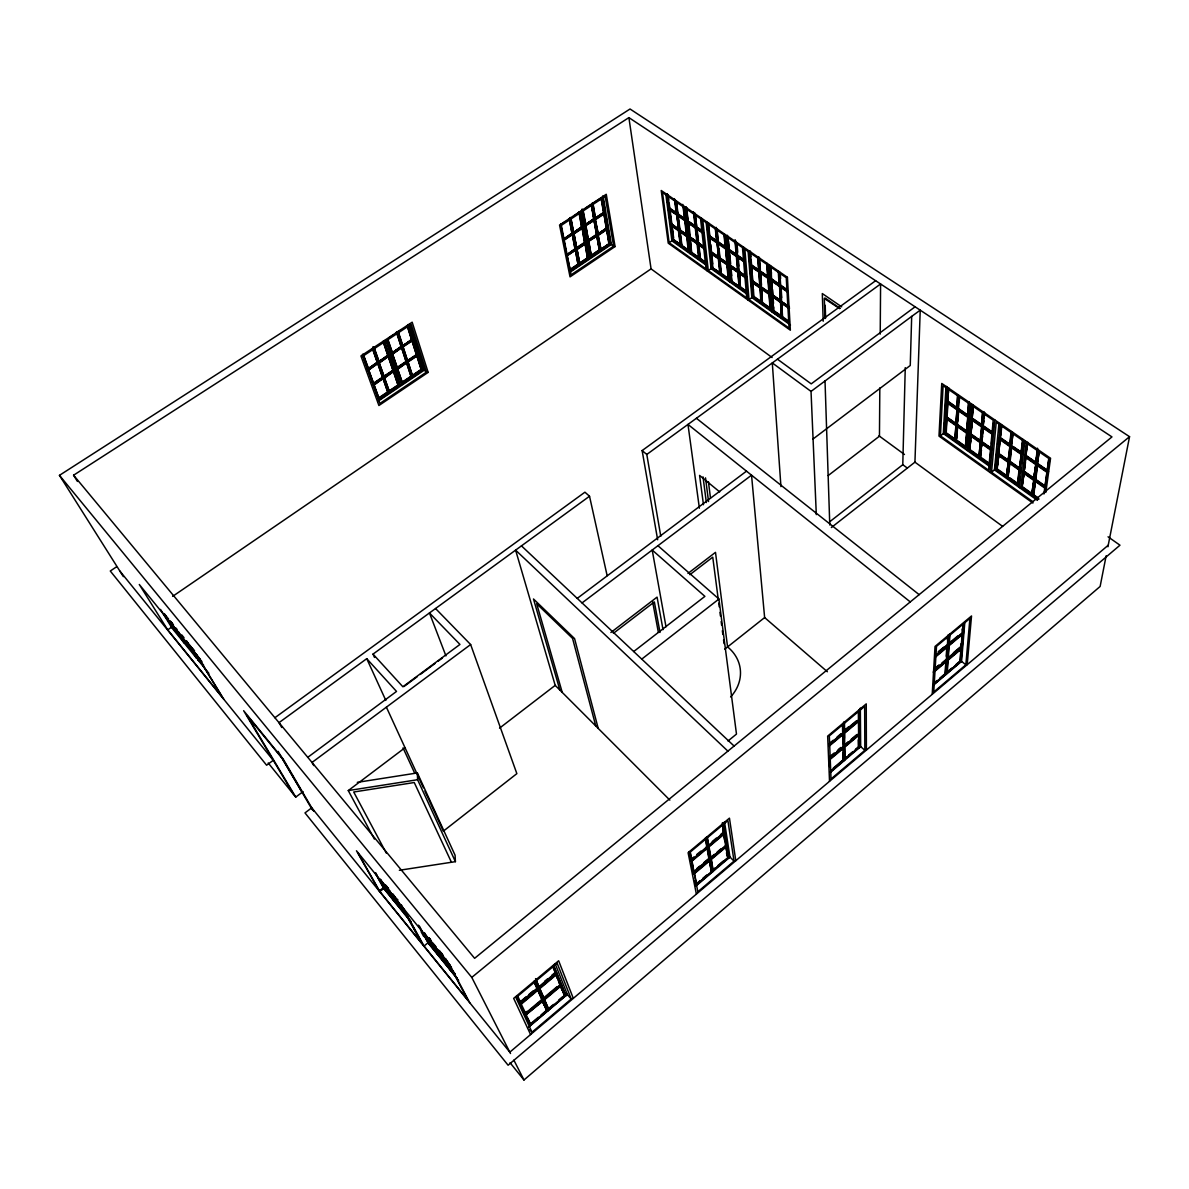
<?xml version="1.0" encoding="UTF-8"?>
<svg xmlns="http://www.w3.org/2000/svg" width="1189" height="1189" viewBox="0 0 1189 1189"><rect width="100%" height="100%" fill="white"/><g stroke="black" fill="none" stroke-linecap="round" stroke-linejoin="round"><path stroke-width="1.5" d="M879.815 387.911L879.459 436.17L828.198 475.555M880.217 334.094L880.588 283.978L646.801 454.451L660.787 536.313M829.773 521.703L902.778 464.706L905.26 367.654M831.349 527.544L914.936 462.149L920.227 310.18L911.681 316.408L910.254 365.499L812.979 439.053M940.44 435.887L943.115 385.726L993.216 420.207L988.594 470.19L940.44 435.887L943.308 433.643L945.968 386.96M944.631 422.318L944.036 433.078L947.009 435.204M945.24 411.557L945.835 400.797M946.444 390.037L946.652 386.44M947.44 387.48L944.839 433.361L965.884 448.298L969.154 401.956M954.648 439.692L956.224 424.889L947.039 418.439L946.221 432.751L955.302 439.187L954.648 439.692L945.567 433.257L948.123 388.476M946.712 418.691L945.894 433.004L955.971 440.287L955.317 440.807L958.289 394.941M947.633 402.818L946.786 417.458L955.986 423.908L956.922 409.284M948.465 388.223L947.692 401.54L957.011 408.005L957.873 394.689M947.321 413.534L947.96 402.566L957.264 409.016L955.644 424.161L946.459 417.711L947.113 417.205L956.313 423.656L955.644 424.161M948.034 401.288L957.338 407.753L956.669 408.273L947.365 401.808L948.228 397.958M948.51 392.964L948.807 387.956M932.221 694.317L935.03 646.444L971.532 615.961L967.192 664.696M956.669 408.273L957.531 394.956M954.975 439.44L955.897 425.142M956.045 440.688L956.714 440.183L965.884 446.678L965.215 447.198L956.045 440.688L958.988 395.952M957.323 426.138L956.372 440.435L965.542 446.93L966.598 432.662M958.364 410.279L957.398 424.904L966.687 431.414L967.757 416.804M959.211 397.349L958.438 409.001L967.846 415.526L968.812 402.224M956.818 438.384L957.65 425.885L966.925 432.395L965.215 447.198M957.977 420.995L958.691 410.012L968.084 416.536L966.345 431.681L957.071 425.172L957.725 424.651L967.014 431.161L966.345 431.681M959.226 402.09L959.553 397.096M939.711 678.25L944.987 673.791L945.552 665.617M946.206 656.224L946.667 649.521M947.336 639.816L947.574 636.383M946.281 661.039L945.374 674.118L933.499 684.136M948.094 634.971L947.38 645.315L935.208 655.511M933.885 684.463L945.76 674.431L946.682 661.352L933.335 672.588M933.395 671.458L946.756 660.222L947.291 646.474L946.355 659.895L934.346 670.016M935.594 655.838L947.782 645.627L948.51 635.298M949.194 635.61L946.444 674.371L945.671 673.732M947.068 669.615L947.767 659.791M948.198 653.623L948.792 645.226M949.119 640.603L948.881 644.052L962.302 632.816L963.016 624.136M949.372 637.155L949.61 633.707M961.396 648.971L948.153 660.118L947.217 673.197L960.311 662.139L960.994 648.659L959.909 661.827L946.83 672.885M949.194 645.553L948.228 658.974L961.485 647.827L962.6 634.302L949.194 645.553L948.391 644.899M957.873 635.862L948.48 643.739L949.283 644.379L950.011 634.034M967.504 415.793L968.173 415.273L958.78 408.748L958.111 409.269L967.504 415.793L968.47 402.477M966.672 446.068L967.311 437.448M967.816 430.522L968.47 421.694M968.99 414.604L969.659 405.568M970.685 403.963L967.207 450.512L967.876 449.992M972.186 404.498L968.723 450.319L990.229 465.583M969.481 450.215L971.235 435.427L980.613 442.011L978.755 456.799L969.481 450.215L970.819 440.777M970.655 434.698L972.453 419.568L981.951 426.167L980.063 441.297L970.655 434.698L972.022 425.053M973.91 419.241L982.055 424.904L981.386 425.424L971.874 418.825L972.884 405.523M969.808 449.947L970.893 435.679M972.112 419.821L970.997 434.446L980.39 441.03L981.624 426.435M973.226 405.256L972.201 418.558L981.728 425.172L982.842 411.87M973.182 409.982L971.874 418.825M960.34 651.631L960.608 648.332M948.777 657.22L960.697 647.188L960.98 643.814M961.529 637.051L961.812 633.678M962.183 629.026L962.704 633.128L949.283 644.379M962.198 633.99L961.098 647.515L947.841 658.661M962.704 633.128L963.417 624.463M964.234 623.051L960.98 662.08L960.207 661.456L953.593 667.044M964.844 622.07L961.559 661.352L933.677 684.909M981.386 425.424L982.5 412.137M979.082 456.531L980.286 442.278M983.184 411.602L979.424 457.914L983.972 411.602M969.377 449.799L989.56 464.453L980.197 457.81L981.401 443.556L982.069 443.036L991.552 449.68M991.002 448.981L981.505 442.323L983.422 427.193L982.961 432.662M992.473 433.123L982.857 426.45L983.987 413.148M980.524 457.557L981.742 443.289M983.08 427.446L981.846 442.055L991.329 448.714M984.329 412.895L983.199 426.182L992.8 432.855M980.197 457.81L981.46 450.155M981.772 446.588L982.069 443.036M981.505 442.323L982.649 436.318M982.857 426.45L983.957 420.936M984.239 417.607L984.67 412.628M965.84 664.814L969.912 618.429L936.501 646.355L933.751 691.983L965.84 664.814L960.147 660.207M989.56 464.453L989.902 460.901M990.229 457.334L990.883 450.215L981.401 443.556M991.507 443.512L992.176 436.214M992.622 431.458L993.395 423.15M990.556 457.066L991.046 451.731M991.834 443.244L992.176 439.588M992.964 431.191L993.424 426.212M989.932 472.419L994.836 419.94M1033.048 501.832L991.507 472.241L996.233 422.288L1048.787 458.464L1043.912 493.97M998.968 423.418L994.465 469.863L1037.447 500.376M995.134 469.343L995.817 462.194M996.337 456.829L997.036 449.68M997.556 444.329L998.076 438.964M998.775 431.815L999.295 426.465M1023.402 439.722L1018.081 485.335L996.04 469.7L1000.514 423.983M996.04 469.7L998.864 447.242M999.087 444.909L999.934 436.274M1000.291 432.618L1001.019 425.246M996.828 469.61L998.894 454.837L1008.525 461.6L1006.34 476.358L996.828 469.61L998.894 454.837M1009.431 453.083L1007.99 460.901L998.359 454.139L999.786 439.558L1000.469 439.023L1010.204 445.786L1009.818 449.442M1010.695 441.208L1009.669 445.072L999.919 438.295L1001.227 425.008M997.155 469.343L998.567 455.105M1000.127 439.291L998.686 453.871L1008.317 460.633L1009.877 446.068M1001.569 424.741L1000.246 438.028L1010.011 444.805L1011.423 431.533M998.359 454.139L1000.469 439.023M1000.752 436.095L1001.747 426.138M1007.99 460.901L1010.204 445.786M1009.669 445.072L1011.081 431.8M1006.667 476.09L1008.183 461.867M1006.34 476.358L1008.331 463.368M1011.051 437.894L1011.586 432.915M1011.898 431.815L1007.009 477.473L1007.663 476.938M1017.412 484.205L1019.062 469.997L1009.342 463.175L1010.011 462.64L1019.731 469.462L1018.081 483.67L1017.412 484.205L1007.811 477.398L1012.612 432.855M1008.138 477.131L1009.669 462.907M1011.378 447.109L1009.803 461.674L1019.538 468.496L1021.217 453.945M1012.954 432.573L1011.512 445.845L1021.366 452.682L1022.912 439.425M1010.011 462.64L1007.811 477.398M1010.338 459.593L1011.72 446.841L1021.559 453.678L1019.196 468.778L1009.476 461.941L1010.145 461.406L1019.865 468.228L1019.196 468.778M1013.117 433.97L1011.185 446.113L1021.039 452.964L1023.06 440.807M1021.039 452.964L1022.57 439.707M1017.739 483.938L1019.389 469.729M1019.865 468.228L1021.351 455.491M1018.943 483.091L1019.612 477.458M1020.147 472.806L1020.682 468.273M1021.321 462.759L1021.99 457.081M1022.614 451.775L1023.239 446.38M1024.888 441.253L1019.434 487.594L1020.088 487.059M1026.479 441.847L1021.054 487.445L1037.938 499.41M1021.723 486.91L1026.954 443.096M1021.871 487.371L1024.234 472.627L1021.871 487.371L1031.591 494.267L1032.26 493.717L1034.088 479.539L1025.646 473.623M1028.99 458.835L1036.109 463.769L1033.568 478.855L1023.714 471.944L1026.137 456.858M1037.967 449.279L1035.589 463.071L1025.602 456.13L1027.192 442.888M1023.907 472.91L1022.198 487.104L1039.037 499.038M1025.795 457.126L1024.056 471.676L1033.91 478.587L1035.768 464.052M1027.534 442.605L1025.944 455.863L1035.931 462.789L1037.625 449.546M1024.606 469.581L1025.483 462.313M1025.602 456.13L1027.876 442.338M1031.591 494.267L1034.088 479.539M1033.568 478.855L1036.109 463.769M1035.589 463.071L1037.492 448.179M1031.933 494L1033.746 479.806M1038.131 449.858L1032.275 495.397L1038.577 451.107M1037.313 498.31L1033.092 495.337L1035.604 480.609L1033.999 493.019M1037.417 466.668L1035.768 479.375L1045.711 486.36L1045.042 486.91L1035.084 479.925L1036.971 465.389L1037.655 464.84L1046.275 470.844M1047.895 470.576L1047.212 471.141L1037.135 464.141L1038.844 450.899M1033.434 495.055L1035.262 480.876M1037.313 465.122L1035.426 479.657L1045.369 486.628M1039.186 450.616L1037.477 463.859L1047.554 470.859L1048.014 467.559M1037.135 464.141L1039.32 451.998M1044.135 493.45L1045.547 487.579L1038.443 482.6M1045.042 486.91L1047.033 472.39L1036.971 465.389M1047.212 471.141L1049.04 457.914M1046.127 481.188L1046.885 475.749M1048.46 464.245L1049.382 457.631M1048.891 465.122L1049.397 461.54M1045.8 492.454L1050.556 458.27L941.747 383.423L938.983 436.11L1032.929 503.051M1106.156 555.783L1100.122 586.459L523.977 1079.998L510.051 1062.728M1107.925 546.762L1129.55 436.69L630.036 109.002L59.45 475.347L123.374 576.635M1108.237 545.216L509.813 1052.161L311.756 807.807L304.993 812.904L508.104 1065.225L1119.979 545.201L1108.059 536.804M530.621 1024.472L546.747 1010.858L542.437 1000.87L547.089 1011.274L530.978 1024.888L530.279 1024.041L538.335 1017.234M541.025 1014.975L546.39 1010.442L547.089 1011.274M548.174 1008.926L553.494 1004.437M558.83 999.934L562.828 996.56M700.068 880.648L696.011 884.066L696.754 884.824L711.617 872.25L709.224 860.524L711.617 872.25M702.773 878.359L706.831 874.941M712.538 870.125L715.213 867.851M717.888 865.592L723.254 861.059M833.296 768.124L843.031 759.905L842.838 752.845M848.708 755.104L852.84 751.611M855.604 749.278L858.369 746.96L858.28 739.826M934.435 682.709L937.066 680.48M947.752 671.458L951.676 668.144M955.599 664.829L959.523 661.515L960.311 662.139M535.08 1020.563L537.829 1018.245M721.351 863.229L728.173 857.462L728.916 858.205L723.417 822.981M839.597 763.338L852.171 752.726M854.95 750.363L859.127 746.841L859.9 747.509L859.528 709.313M933.692 683.853L936.352 681.609M941.673 677.106L944.348 674.862M548.53 1009.342L564.507 995.847L560.807 986.127L564.864 996.263L548.872 1009.758L544.25 999.355M696.382 884.453L711.26 871.879M727.653 858.027L712.895 870.497L728.025 858.399L725.84 846.538L728.025 858.399M830.888 770.829L843.402 760.247L843.075 747.881M845.32 759.295L845.022 746.915L858.993 735.159L859.127 747.628L844.948 758.954L858.74 747.287L858.607 734.817M829.877 772.345L843.789 760.588L843.462 748.223L829.387 760.083L829.669 767.083M528.154 1027.564L567.316 994.48L555.159 963.729M696.011 885.998L729.957 857.061L724.487 821.748M830.531 772.33L860.673 746.603L860.331 708.079M532.003 1032.215L571.21 999.013L557.165 963.253L515.967 997.675L532.003 1032.215L529.818 1029.57M734.029 861.118L697.854 891.765L690.021 852.26L727.906 820.618L734.029 861.118L729.377 856.481M864.864 750.318L831.022 778.973L829.327 735.887L864.656 706.37L864.864 750.318L860.078 746.083M542.422 1000.425L541.708 999.577L525.345 1013.355L526.043 1014.202L542.422 1000.425L537.636 989.724L542.065 1000.008L525.701 1013.771M539.464 988.193L544.235 998.894L560.465 985.25L555.932 974.4L560.465 985.25M694.331 872.607L709.417 859.915L707.336 848.233L692.043 861.044L693.96 872.221L709.045 859.528L706.965 847.846M711.096 858.503L726.063 845.914L724.205 834.098L709.03 846.806L711.096 858.503L710.353 857.745L714.426 854.326M829.342 759.013L843.432 747.153L842.719 734.103L843.432 747.153M844.993 745.845L858.978 734.074L858.844 721.262L844.695 733.123L844.606 745.488L858.592 733.732L858.458 720.92M693.588 873.796L726.969 845.721L726.063 843.967M829.001 759.726L859.766 733.955L858.993 733.286M933.974 671.517L962.169 647.782L961.381 647.143M542.793 1001.287L526.088 1014.633L530.978 1024.888M548.872 1009.758L544.607 999.771L560.807 986.127M696.754 884.824L694.525 873.588L709.595 860.895M713.266 870.868L711.26 859.498L726.211 846.91M524.23 1013.682L527.024 1011.334M696.843 868.535L699.637 866.187M703.829 862.664L709.417 857.953M829.075 757.348L834.292 752.949M838.215 749.664L840.816 747.465M934.599 668.604L938.656 665.201M953.444 652.761L961.485 645.999M544.874 996.917L557.047 986.692M694.956 870.69L707.306 860.301M717.145 852.037L721.233 848.604M829.981 757.125L834.217 753.573M837.026 751.21L841.262 747.643M844.235 745.146L848.426 741.624M851.22 739.276L856.808 734.564M935.282 668.575L939.295 665.201M941.956 662.957L945.968 659.583L946.756 660.222M543.878 998.478L560.108 984.834M828.956 758.671L843.046 746.811M519.132 1002.669L526.237 996.724M529.075 994.331L533.341 990.764M544.666 981.297L547.475 978.933M551.711 975.396L554.535 973.033M843.075 731.443L848.322 727.044M938.195 651.795L943.665 647.217M947.767 643.784L950.487 641.51M521.644 1001.168L536.878 988.416M538.721 986.87L555.204 973.063L555.932 973.91L539.449 987.717L535.838 979.721M691.091 859.275L693.886 856.942M696.665 854.609L700.841 851.116M712.241 841.574L716.373 838.096M720.519 834.633L723.284 832.315L722.734 828.852M829.313 743.526L833.207 740.271M837.101 737.002L840.995 733.747M856.645 720.653L843.878 731.324L844.666 732.023L858.844 720.148L858.74 710.264M938.864 651.795L946.979 644.988L947.782 645.627M533.98 981.282L537.25 988.832L520.975 1003.189L537.606 989.263L534.351 981.698M539.078 987.301L555.575 973.494L553.108 967.341M829.699 743.883L842.689 733.004L842.481 724.844M858.354 711.572L858.443 719.806L844.264 731.681L844.027 721.872M705.255 838.245L706.786 846.836L691.849 860.033L707.158 847.207L705.627 838.631M708.094 845.037L708.852 845.795L724.042 833.073L722.407 822.654M828.792 745.325L843.075 733.345L842.823 723.551M691.091 861.252L724.963 832.88M829.342 745.429L859.632 720.044L858.844 719.36M934.822 657.041L963.402 633.098L962.6 632.459M521.377 1004.066L537.993 990.155M544.235 998.894L539.821 988.609L556.289 974.817M828.837 746.41L843.105 734.445M935.535 656.997L947.692 646.801M510.497 1053.513L471.78 977.403L1129.55 436.69M457.334 978.428L450.542 970.254L451.434 969.525M1033.092 495.337L1033.761 494.787L1037.967 497.775M419.464 926.276L428.768 943.501L447.956 967.073L448.848 966.345M728.01 740.985L736.481 734.074L718.929 599.033L657.933 545.706M439.202 954.499L438.31 955.213L429.155 938.151L431.235 940.692M433.599 944.824L438.711 955.57L433.599 944.824L442.04 955.183L449.71 969.525M442.011 955.897L442.917 955.168M446.425 959.627L445.518 960.355L450.884 966.925M1023.714 471.944L1024.383 471.394L1034.237 478.305M1036.273 464.23L1036.957 463.68L1025.453 455.684L1024.769 456.234L1047.91 472.301M447.198 961.084L467.976 1000.246L424.027 946.028L428.872 942.119M428.768 943.501L429.66 942.788M423.968 933.008L429.17 943.828L423.507 933.365L424.414 932.652L430.046 943.13L437.284 952.003M431.83 942.342L428.917 938.121M435.932 948.822L438.325 953.281L437.433 953.994L432.306 943.234L424.518 933.38M432.261 943.947L433.168 943.219M433.569 943.561L432.662 944.289L429.392 938.18M991.507 472.241L995.847 468.763M1011.72 446.841L1011.036 447.376L1020.89 454.213M978.755 456.799L979.424 456.279L970.135 449.695M405.954 913.702L405.077 914.4L411.186 921.757M406.326 913.999L405.449 914.698L396.517 898.825M724.755 649.149L764.631 617.567L751.537 475.169L582.045 602.912M402.64 909.481L401.763 910.179C401.035 904.026 373.331 872.176 396.309 899.107M999.919 438.295L1000.588 437.76L1010.353 444.523M393.5 898.26L392.623 898.943L386.633 888.138L378.726 878.448L384.79 889.313L385.652 888.629L380.48 879.31M395.788 898.171L393.618 895.376M395.863 899.449L396.74 898.75M396.948 900.326L397.839 899.627M980.063 441.297L980.717 440.777L971.324 434.178M383.259 887.797L379.187 890.992L356.462 850.774L451.478 967.356M400.856 905.186L421.501 942.922L379.856 891.557L385.295 887.276M386.113 887.202L387.005 886.518M393.098 894.083L402.625 911.383L384.448 889.045L385.31 888.361M386.633 888.138L387.525 887.455L385.266 884.675M386.99 888.421L387.882 887.737M387.346 888.703L388.223 888.005M387.703 888.986L388.58 888.287M957.65 425.885L956.982 426.405L966.256 432.915M641.748 659.122L718.929 599.033M946.37 417.324L945.716 417.844L967.029 432.796M947.039 418.439L946.385 418.959L955.57 425.409M958.691 410.012L958.022 410.532L967.415 417.057M947.96 402.566L947.291 403.071L956.595 409.536M633.707 651.542L704.899 596.373L652.196 550.031L666.003 626.796M499.543 728.144L555.204 685.369L515.61 550.135L727.876 751.121M610.893 632.489L657.071 597.116L663.031 629.68M687.97 573.44L715.496 552.35L727.579 646.92A44.112 37.349 -8 0 1 730.596 696.977M613.39 633.321L654.351 601.916L660.029 632.444M689.858 574.688L712.746 557.151L718.275 599.464M374.386 839.092L348.273 790.581L405.033 747.718M577.23 598.379L746.499 471.156M268.209 762.966L295.749 797.106L303.061 791.621M816.308 514.614L811.032 391.404L911.681 316.408M435.531 608.515L470.636 644.542L312.023 762.446L313.777 765.567M307.773 757.319L396.517 691.433L366.747 658.676L278.999 722.659L281.748 727.475M915.099 306.792L811.21 383.869L777.457 359.182M403.978 686.529L417.294 676.645M420.252 674.46L435.055 663.477M438.013 661.277L442.442 657.993M374.52 657.458L373.019 654.113L589.521 496.229L584.929 492.187L274.897 717.725M657.651 539.776L642.134 450.572L875.639 280.708M781.247 308.947L780.816 301.753L773.013 296.284L773.34 311.117L781.693 316.14M788.738 322.041L782.243 317.433L782.124 304.384M789.169 322.932L772.791 311.31L781.366 316.363L780.489 301.976M773.34 311.117L773.727 307.074M780.058 289.477L779.835 285.791L771.319 280.782L772.3 295.481L780.103 300.951L780.727 300.505L772.939 295.035L772.568 289.522M769.803 308.605L769.446 293.772L761.733 288.362L762.164 303.195L770.427 308.159M781.054 316.586L780.816 301.753M749.219 251.147L752.905 297.191L770.427 309.63L770.576 302.169M770.353 266.158L771.23 279.519L779.107 284.988L779.449 279.519M768.718 292.97L768.347 277.825L760.574 272.415L761.005 287.56L769.357 292.524L761.644 287.114L760.47 287.768M780.103 300.951L779.835 285.791M779.761 286.044L780.98 285.375L786.271 289.046M785.022 289.403L780.415 287.099L788.352 292.613M749.873 250.686L753.425 296.997L761.629 301.917M772.939 295.035L771.75 295.689L789.555 308.337M762.164 303.195L761.867 290.161M759.92 287.976L760.559 287.53L752.28 282.61L759.92 287.976L760.99 302.363M749.025 299.598L744.864 249.244L786.256 277.736L789.095 328.119L749.025 299.598L753.157 296.67M752.905 297.191L770.115 308.382L769.12 293.995M753.425 296.997L753.484 289.358M758.85 258.251L759.83 271.597L768.272 276.547M752.815 280.916L752.191 281.377L760.47 286.281L752.815 280.916L752.384 275.417M771.23 279.519L771.438 272.385M751.567 264.954L750.913 265.4L759.281 270.319L751.567 264.954L751.166 259.945M758.731 272.043L759.37 271.582L751.017 266.678L758.731 272.043L759.83 286.727M759.281 271.82L760.47 271.137L765.671 274.748M739.038 286.787L739.662 286.356L731.636 281.54L739.038 286.787L737.76 272.415L730.299 267.168L738.399 271.969M740.286 287.366L739.662 287.812L735.694 241.426M740.182 287.604L739.543 272.786L740.182 287.604L747.643 292.895M707.173 222.224L712.048 268.209L728.857 280.143L728.827 272.697M195.709 657.027L196.512 656.462M183.923 641.02L183.121 641.57L175.615 629.338L164.082 615.203L164.885 614.654L172.464 626.945L171.528 627.465L196.497 658.126L197.285 657.562L193.703 651.691M186.643 641.228L198.37 660.445L199.336 659.94L192.841 649.298M190.314 647.232L191.117 646.667M198.533 660.504L191.102 648.347L191.919 647.782M727.46 235.288L730.18 265.92L738.28 270.72L730.804 265.489L729.66 266.143L746.766 278.3M716.254 227.381L720.92 273.946L728.233 279.133L728.352 273.307M737.76 272.415L738.919 271.761M742.724 260.019L737.522 257.3L738.815 271.984L739.959 271.315M729.318 249.527L728.694 249.972L736.883 254.773L729.318 249.527L728.545 241.189M736.348 256.482L736.987 256.036L728.812 251.236L736.348 256.482L737.656 271.166M736.883 256.244L738.042 255.576L744.136 259.811M719.345 258.325L727.371 263.081L719.984 257.894L719.063 248.709M183.909 642.654L184.696 642.105M726.865 264.761L727.49 264.315L719.479 259.574L726.865 264.761L728.233 279.133M187.624 643.799L188.427 643.234M719.791 273.143L720.415 272.712L712.538 268.001L719.791 273.143L718.349 258.771L711.022 253.629L718.973 258.34L718.349 258.771M720.92 273.946L720.103 259.128M711.512 251.949L710.888 252.38L718.855 257.092L711.512 251.949L710.74 244.607M718.855 258.548L719.984 257.894M708.272 270.572L702.818 220.307L742.471 247.594L746.707 297.949L708.272 270.572L712.36 267.733M200.257 659.301L139.291 584.483L167.708 629.858L172.048 626.841L180.223 636.858M175.764 627.718L174.961 628.282L171.112 622.01M717.755 242.378L725.855 247.119M175.615 629.338L176.418 628.773M726.747 263.512L725.974 248.397L720.014 244.25M176.7 628.862L175.749 629.382L184.042 642.714L184.845 642.149L178.291 631.448M709.343 236.254L726.494 248.159L708.703 236.685L709.848 236.002L708.451 222.685M177.339 629.917L176.537 630.482L188.263 644.854M728.812 249.764L728.173 250.195L744.195 261.342M709.209 236.448L717.249 241.144M718.215 257.523L717.368 242.422M717.249 242.615L718.394 241.932L717.056 228.615M718.513 243.21L717.888 243.641L725.349 248.828M698.121 247L697.705 243.403L689.917 238.796L691.612 253.153L698.716 258.191L698.523 250.597M706.177 262.606L700.44 258.548L699.34 259.202L693.93 213.143M695.907 227.5L688.03 222.908L689.769 237.562L697.571 242.17L690.393 237.131L689.293 237.8L704.527 248.486M698.716 258.191L697.081 243.834L698.196 243.18M699.162 242.705L698.047 243.373L703.843 247.431M688.966 250.418L681.936 245.439L680.153 231.082L679.528 231.513L681.312 245.855L688.342 250.849L687.896 241.441M704.601 248.248L698.196 244.622L703.977 248.679M715.897 241.382L709.343 237.711L716.744 242.853M706.221 264.077L691.136 253.376L686.633 208.12M691.612 253.153L690.541 238.38M673.643 237.934L672.023 225.39L673.256 240.148L680.851 244.666L673.881 239.732L672.811 240.371L688.966 251.83L683.274 205.816M681.936 245.439L680.851 246.078L675.129 200.183M172.643 596.373L651.067 268.877L628.892 117.622L73.584 475.214L77.448 481.456M669.139 242.719L662.496 192.544L700.529 218.731L706.058 268.996L669.139 242.719L672.513 240.416M686.112 206.678L687.881 221.63L695.134 226.668L695.193 221.243M688.03 222.908L695.268 227.931L696.873 227.01L696.501 223.681M686.469 235.244L687.093 234.828L680.004 229.849L678.176 215.194L677.552 215.625L679.38 230.265L686.469 235.244L684.715 220.604L677.552 215.625M699.949 230.309L696.382 228.719L703.695 233.787M688.342 250.849L686.618 236.492L687.718 235.823L671.413 224.379M687.881 221.63L686.945 207.912M678.295 229.507L677.091 214.436L669.362 209.933L671.25 224.558L678.295 229.507L678.904 229.076L671.874 224.141L670.224 211.33M680.242 245.097L678.443 230.74L679.528 230.086M679.38 230.265L680.465 229.596M671.874 224.141L670.789 224.81L687.093 236.254M675.738 201.06L677.388 214.347L684.567 219.326L685.191 218.895L678.027 213.931L676.586 202.293M684.715 220.604L685.34 220.173L678.176 215.194M667.267 193.718L669.199 208.655L676.927 213.173L669.823 208.238L669.184 203.26M676.927 214.6L678.488 213.678M374.342 384.864L382.932 378.37L387.688 391.88L378.726 397.899L373.851 384.419L378.964 398.122L387.926 392.102M384.805 377.879L393.351 371.414L398.003 384.968L389.071 390.958L384.315 377.433L389.308 391.181L398.241 385.177M397.988 369.066L406.475 362.645L410.978 376.244L402.105 382.204L397.498 368.635L402.343 382.427L411.216 376.467M412.345 375.338L421.174 369.407L416.774 355.764L407.842 361.724L412.345 375.338L408.095 361.946L417.027 355.987L421.174 369.407M569.799 269.621L578.003 264.121L575.253 249.987L566.96 255.516L570.304 270.007L588.169 257.968L579.667 212.668M579.266 263.274L587.425 257.79L585.285 244.013L577.037 249.527L579.771 263.661L577.037 249.527M591.438 255.457L599.553 250.002L597.027 235.823L588.823 241.293L591.186 255.263L599.301 249.824L596.759 235.63L599.301 249.824M412.583 375.546L421.411 369.616M570.051 269.814L578.255 264.315M587.678 257.983L579.519 263.468L576.784 249.333L585.018 243.819L587.425 257.79M384.002 341.659L398.88 385.073L378.711 399.385L399.355 385.518L384.493 342.105M407.916 324.567L422.526 369.957L402.09 383.675L422.036 369.526L407.976 325.86M602.065 198.637L609.868 244.117L591.186 256.675L609.348 243.745L601.857 200.049M580.202 213.054L588.674 258.355L569.799 271.033L564.27 243.567M378.726 400.024L397.721 387.272M408.347 380.123L400.648 385.31L385.489 339.92M411.439 378.057L419.137 372.87M569.799 271.672L610.804 244.117L605.944 215.67M377.745 401.451L424.25 370.195L409.477 324.121M570.304 272.058L611.309 244.488L603.135 196.497M669.823 208.238L668.723 208.907L685.191 220.351M362.823 356.224L411.156 324.359L426.42 372.142L379.886 403.457L362.63 355.749M561.134 225.479L605.201 196.408L613.628 246.197L571.062 274.837L561.134 224.335M116.418 566.9L110.28 571.017L266.604 765.226L273.262 760.321L119.836 571.032M368.947 369.913L377.641 363.373L382.516 377.195L373.435 383.244L368.471 369.467L373.673 383.467L382.754 377.418M379.544 362.883L388.194 356.388L392.95 370.24L383.913 376.259L379.053 362.452L384.151 376.482L393.187 370.448M392.875 354.04L401.481 347.574L406.073 361.471L397.096 367.46L392.4 353.594L397.349 367.683L406.326 361.679M407.455 360.549L416.403 354.59L411.899 340.663L402.863 346.653L407.455 360.549L403.116 346.861L412.152 340.871L416.403 354.59M575.015 248.769L572.459 234.53L564.076 240.089L572.191 234.352L575.015 248.769L567.227 254.684M576.279 247.921L584.542 242.407L582.342 228.347L574.005 233.876L576.799 248.308L574.005 233.876M588.6 240.059L596.804 234.59L594.203 220.114L585.924 225.613L588.332 239.881L596.536 234.396L593.95 219.92L596.536 234.396M407.708 360.772L416.64 354.798M566.975 254.491L575.268 248.962M584.795 242.601L576.546 248.115L573.737 233.683L582.075 228.154L584.542 242.407M566.202 255.338L585.805 242.987L566.707 255.724M374.089 384.642L383.17 378.578L387.688 391.88M384.552 377.656L393.589 371.622L398.003 384.968M397.735 368.858L406.712 362.868L410.978 376.244M567.212 255.709L575.506 250.18L578.003 264.121M598.275 234.976L606.435 229.536M597.279 236.002L588.57 241.099L591.186 255.263M598.543 235.169L606.702 229.715L608.887 243.745L600.802 249.17L598.022 234.783L601.069 249.363L609.14 243.938L606.702 229.715M372.796 349.64L377.225 362.184L368.516 368.724L363.448 354.634M383.467 342.61L387.777 355.184L379.113 361.694L374.163 347.574M396.368 332.177L401.079 346.371L392.474 352.836L388.194 340.247M401.317 329.665L398.27 331.686L402.952 345.88L411.513 339.445L407.426 326.797M564.091 239.048L571.954 233.089L569.397 220.01M570.898 217.899L573.752 232.628L581.584 226.713L578.82 211.954M582.952 209.591L585.939 224.543L593.727 218.657L591.364 205.519M377.463 362.407L368.278 368.501L362.957 354.188M388.015 355.407L378.875 361.471L373.673 347.129M401.317 346.594L392.236 352.613L387.718 339.801M402.714 345.657L411.766 339.668M563.824 238.84L572.206 233.282M581.852 226.906L573.499 232.435L570.646 217.706M585.687 224.349L593.98 218.85L591.632 205.712M368.709 369.69L377.894 363.596L382.516 377.195M379.291 362.66L388.431 356.611L392.95 370.24M392.638 353.817L401.719 347.797L406.073 361.471M595.481 219.266L603.73 213.797M594.47 220.292L585.657 225.42L588.332 239.881M595.748 219.46L603.997 213.975L606.227 228.303L598.067 233.743L595.213 219.073L598.32 233.936L606.494 228.481L603.997 213.975M389.204 337.661L393.797 334.629M562.546 223.413L565.37 221.555M575.119 215.12L579.34 212.341L581.584 226.713M586.014 207.941L590.205 205.177M601.233 197.909L603.774 212.727L595.526 218.196L592.895 203.408L599.836 198.831M357.324 782.347L417.354 772.939L455.075 855.218L455.417 861.653L399.355 870.274M348.273 790.581L417.607 779.716L455.417 861.653M628.892 117.622L1111.968 436.913L474.619 958.319L73.584 475.214M839.672 308.664L824.319 298.484L824.943 318.578M841.693 306.836L822.312 293.579L823.204 321.208M824.988 297.993L840.103 308.337M689.962 222.209L695.758 226.237M698.344 228.02L702.729 231.067M709.848 236.002L715.763 240.119M718.394 241.932L724.369 246.078M771.884 279.058L779.761 284.528M983.526 425.915L991.775 431.637M1013.266 446.559L1021.708 452.414M1026.285 455.595L1036.273 462.521M1037.819 463.591L1046.454 469.581M684.879 219.118L677.715 214.139L676.051 200.852M688.193 221.422L695.446 226.445M702.402 231.29L696.561 227.233L695.06 213.916M737.73 255.798L743.824 260.034M771.557 279.281L779.434 284.751L778.617 271.389M787.281 290.19L780.653 285.598L779.85 272.236M669.362 208.491L685.815 219.92M702.015 231.156L687.405 221.882L704.007 233.564M730.254 250.775L743.378 259.871M788.262 291.037L770.68 279.727L787.623 291.498M968.857 416.403L947.291 401.436L946.622 401.941L968.188 416.938M992.443 432.781L971.77 418.424L971.101 418.944L992.681 434.119M1022.391 453.574L999.786 437.879L999.102 438.414L1021.723 454.124M1038.413 464.691L1048.579 471.751M696.249 227.441L702.09 231.498M743.497 260.257L737.403 256.021L736.229 242.69M780.326 285.821L788.277 291.35M986.171 429.095L991.656 432.9M669.362 209.933L676.452 214.852M737.522 257.3L743.601 261.521M759.92 272.861L767.708 278.271M771.319 280.782L779.196 286.252M971.77 420.089L981.282 426.702M982.753 427.713L992.354 434.386M999.786 439.558L1009.535 446.336M1025.453 457.393L1035.426 464.319M698.671 242.942L704.468 247M739.439 271.538L745.473 275.774M788.5 305.945L781.307 301.798L789.169 307.327M982.173 441.788L991.671 448.446M999.013 453.603L1008.658 460.366M686.781 235.036L679.692 230.057L677.864 215.402M697.259 242.378L690.081 237.339L705.151 248.055M704.156 247.223L698.359 243.165L696.709 228.496M739.127 271.761L746.662 277.052M772.612 295.258L780.415 300.728L779.508 286.029M789.481 307.089L781.619 301.575L780.727 286.876M730.299 265.697L744.715 275.818M772.374 295.229L788.931 306.851M947.886 418.394L967.683 432.276M970.566 434.297L990.972 448.625M1046.394 487.505L1023.566 471.483L1022.897 472.033L1045.726 488.055M738.815 271.984L746.35 277.275M673.435 226.371L677.656 229.328M681.565 232.078L687.242 236.061M739.543 272.786L745.577 277.007M788.56 307.193L781.381 303.046L789.228 308.575M969.897 434.817L991.671 450.111M671.413 225.806L678.443 230.74M679.528 231.513L686.618 236.492M689.917 238.796L697.081 243.834M738.919 273.217L746.454 278.523M761.109 288.808L768.807 294.218M772.389 296.73L780.177 302.199M970.566 435.947L979.959 442.531M998.225 455.372L1007.856 462.135M1023.566 473.177L1033.404 480.088M1034.935 481.159L1044.863 488.129M692.221 252.737L697.913 256.765M721.545 273.5L728.857 278.702M740.806 287.158L746.781 291.394M754.064 296.551L760.113 300.847M762.788 302.749L769.149 307.252M773.965 310.671L780.4 315.219M782.882 316.973L789.362 321.58M980.851 457.289L990.229 463.933M997.482 469.075L1006.994 475.823M1009.847 477.829L1018.081 483.67M1022.54 486.836L1032.26 493.717M673.42 239.955L688.654 250.626M691.76 252.96L705.865 262.828M712.657 267.778L720.103 272.92L718.661 258.548M731.755 281.317L747.955 292.672M789.05 321.803L781.693 317.626L778.869 271.538M996.694 469.165L1018.75 484.8M705.553 263.037L699.816 258.979L694.762 212.801M746.841 292.895L731.131 281.748L726.806 235.734M678.146 244.414L682.367 247.401M686.588 250.403L690.809 253.406L690.2 253.822L684.626 207.168M695.119 256.452L705.151 263.586M719.003 273.411L711.676 268.209L711.111 262.814M723.402 276.532L730.73 281.734L730.105 282.165L725.691 235.407M732.231 282.789L744.18 291.275M756.724 300.163L760.975 303.18M765.226 306.212L769.491 309.229M782.451 318.429L771.691 311.681L768.525 264.879M785.335 320.48L788.233 322.531M952.969 439.425L960.415 444.716M969.303 451.017L975.039 455.075M977.893 457.111L982.203 460.158M986.498 463.22L989.367 465.256M998.061 471.424L1003.932 475.585M1006.875 477.681L1015.688 483.923M1023.09 489.184L1029.094 493.45M707.41 266.039L671.904 240.832L665.825 194.223M746.543 293.832L711.052 268.64L706.088 221.927M790.492 325.043L751.834 297.592L748.074 250.805M943.382 433.599L990.14 466.787M592.895 203.408L595.258 218.003L603.522 212.534L600.965 197.716M825.017 380.852L829.773 525.003M593.727 218.657L591.602 204.255M651.067 268.877L772.107 357.532M878.924 435.783L904.472 454.48M914.698 461.971L1002.609 526.37M610.804 244.117L613.628 246.197M811.032 391.404L772.3 362.927L780.935 486.613M902.778 464.706L907.356 468.08M571.954 233.089L569.338 218.568M589.64 258.325L581.258 210.914M696.412 418.275L919.156 594.649M910.269 601.916L687.97 424.428L699.385 508.193M960.697 647.188L961.485 647.827M947.365 659.479L948.153 660.118M946.667 659.523L947.455 660.163M944.987 673.791L945.76 674.431M719.672 491.889L699.578 475.407L703.472 504.716M642.134 450.572L646.801 454.451M764.631 617.567L827.381 671.755M407.411 325.652L411.513 339.445M396.858 332.608L401.079 346.371M858.369 746.96L859.127 747.628M422.437 368.59L426.42 372.142M843.462 746.35L844.235 747.034M843.804 759.786L844.576 760.47L843.61 722.6M843.031 759.905L843.789 760.588M387.777 355.184L383.17 341.258M377.225 362.184L372.499 348.288M521.451 545.87L734.089 746.038M723.284 832.315L724.042 833.073M725.305 845.171L726.063 845.914M555.204 685.369L669.853 800.108M708.272 846.048L709.03 846.806M706.4 846.449L707.158 847.207M711.26 859.498L712.612 868.862M708.674 859.157L709.417 859.915M711.795 871.299L712.538 872.042L706.37 837.219M691.299 860.271L692.043 861.044M693.782 872.815L694.525 873.588M373.019 654.113L402.878 686.766L459.95 644.438L429.452 612.959L445.934 655.897M386.41 707.187L423.418 787.772M556.303 972.765L557.017 973.598L520.247 1004.408L519.534 1003.546M560.822 984.106L561.535 984.938L525.33 1015.391L524.631 1014.544M565.652 992.562L571.21 999.013M564.151 995.431L564.864 996.263M539.107 987.762L539.821 988.609M537.993 988.089L538.721 988.936M543.893 998.923L544.607 999.771M542.793 999.25L543.507 1000.098M547.46 1010.1L548.174 1010.932L535.184 980.732M59.45 475.347L471.78 977.403M181.724 634.896L184.013 637.69M168.63 619.112L164.112 613.569L165.925 616.526M169.997 620.658L173.46 624.894M192.202 647.99L194.535 650.725M436.17 947.053L434.044 944.467L439.603 954.841M439.662 951.185L442.026 953.92M380.302 879.488L387.079 887.797L393.069 898.602L385.221 888.971L380.034 879.652M447.049 961.307L450.259 965.245M191.102 648.347L201.981 661.678M399.578 904.012L405.375 911.116M423.507 933.365L431.86 943.605M433.153 945.181C438.117 949.758 460.024 983.14 439.157 955.213M194.179 653.608L172.331 626.915L167.753 619.499M199.172 659.88L203.661 665.246M386.44 889.744L394.362 899.464L393.485 900.147L385.325 885.419M401.51 908.084L394.718 899.746L393.841 900.445L387.867 889.64M440.643 956.134L447.971 965.111M455.045 973.791L451.85 969.882L450.973 970.61L442.501 954.812M182.541 639.712L190.701 649.729M194.193 654.024L197.701 658.32M198.86 659.746L201.179 662.6M399.504 906.077L402.937 910.284M407.455 915.827L405.226 913.093L404.349 913.791L394.837 896.491M451.716 970.165L455.06 974.281M402.209 909.823L394.272 900.088L388.298 889.298M429.615 943.471L437.879 953.637L432.306 943.234M454.599 974.163L445.979 959.984M198.37 660.445L208.878 673.346M411.022 921.98L383.765 888.495L375.739 874.093M458.627 980.479L427.995 942.832L418.424 925.146M167.708 629.858L222.224 697.096L196.527 654.946M166.356 617.581L172.063 626.841M160.515 609.422L171.662 627.495M171.112 621.817L172.97 624.849M186.569 641.897L196.497 658.126M196.854 655.065L223.814 699.31M190.166 645.493L198.935 659.88M189.081 644.289L191.919 648.748M186.658 641.064L190.463 647.292M295.749 797.106L247.074 715.496L282.298 758.641L312.306 809.783M293.713 794.564L243.641 710.695L283.309 759.281L313.792 811.284M278.122 751.374L302.14 792.32M358.261 853.286L379.856 891.557M375.323 872.681L384.448 889.045M375.531 872.711L377.314 875.907M389.606 890.487L393.856 898.2M401.302 904.829L424.027 946.028M401.986 906.598L423.239 945.359M421.099 931.686L423.73 936.516M434.03 944.824L435.754 948.049M439.96 951.259L441.119 954.648L438.696 950.115M439.722 951.586L447.956 967.073M386.321 853.137L353.713 792.008L414.248 782.525L451.434 862.263M445.533 958.379L448.06 963.149M441.149 952.552L450.542 970.254M450.155 965.646L469.744 1002.728M513.871 1060.142L523.977 1079.998M530.591 1034.549L513.663 998.359L558.652 960.771L573.306 998.374M516.368 996.709L530.264 1026.062L516.516 996.323M403.026 747.866L414.604 772.954M517.542 995.743L520.975 1003.189M521.02 1003.65L526.043 1014.202M528.005 1019.122L530.279 1024.041M424.919 791.071L443.348 831.156L516.858 773.638L470.636 644.542M366.747 658.676L385.831 700.44M534.931 983.868L536.239 986.9M542.793 1002.119L544.235 1005.448M535.555 978.636L539.449 987.717M556.17 975.47L557.359 978.443M558.548 981.43L559.737 984.418M560.777 986.989L562.129 990.363M553.702 965.26L565.919 995.936L553.48 965.691M552.87 966.241L555.932 973.91M362.511 354.5L378.711 399.385M373.242 347.426L389.056 392.429L372.752 346.98M387.332 340.232L402.09 383.675M386.841 339.786L401.614 383.244M398.3 332.831L402.462 345.449M397.364 331.538L412.33 376.794L397.438 332.816M409.521 325.4L423.774 369.764M559.885 690.051L533.489 598.974L574.569 638.597L598.216 728.411M562.234 692.399L536.685 603.744L572.563 638.389L595.778 725.974M589.521 496.229L607.148 575.699M560.614 223.948L563.571 238.647M564.181 241.694L566.35 252.499M560.703 225.91L563.616 240.371M696.382 894.113L688.089 852.691L729.452 818.136L735.798 860.717M690.17 851.547L691.849 860.033M689.174 851.577L690.779 859.647M691.448 863.051L693.232 872.013M694.971 880.767L695.669 884.259M570.126 217.691L579.266 264.686L569.947 219.088M570.378 217.513L573.247 232.241M652.657 601.887L658.379 632.414M581.926 209.19L584.958 225.494M585.553 228.704L590.665 256.289M582.699 209.398L585.434 224.171M582.447 209.576L591.186 256.675M592.137 203.2L600.549 250.389L591.929 204.597M707.336 837.205L708.852 845.795M706.965 836.818L708.481 845.409L723.655 832.701L722.288 824.022M708.659 846.434L710.725 858.131L725.676 845.542L723.819 833.727M602.6 196.126L605.335 212.118M723.417 827.187L724.205 832.137M724.725 835.51L725.349 839.464M727.059 850.328L727.609 853.895M723.967 836.729L724.502 840.103M726.509 852.736L727.029 856.021M666.866 194.491L672.811 240.371M666.925 197.389L667.624 202.769M668.322 208.149L668.783 211.731M669.481 217.111L669.957 220.693M670.655 226.073L671.116 229.655M671.815 235.036L672.275 238.617M703.026 476.878L706.355 502.546M718.751 603.15L719.226 606.836M719.954 612.35L720.43 616.036M721.158 621.55L721.634 625.236M722.347 630.75L722.838 634.436M723.551 639.95L724.042 643.635M705.508 477.859L708.54 501.52M668.114 194.951L668.753 199.93M667.787 195.159L669.511 208.447L676.615 213.381L674.951 200.094M669.675 209.71L671.562 224.349L678.592 229.299L676.764 214.644M671.726 225.598L673.568 239.94M667.728 195.873L668.441 201.431M668.887 204.88L669.392 208.774M670.046 213.797L670.819 219.787M671.295 223.443L672.082 229.581M672.469 232.613L673.182 238.127M708.421 481.664L710.487 498.057M679.84 231.29L681.624 245.647M675.976 201.55L681.46 245.662M678.756 230.532L680.539 244.875M674.431 198.637L676.303 213.589M684.953 212.697L685.384 216.309M686.023 221.674L686.662 226.995M687.287 232.167L687.911 237.414M688.535 242.66L688.966 246.212M684.388 212.251L684.998 217.245M685.563 222.001L686.216 227.5M682.768 204.374L684.567 219.326M688.669 222.477L690.17 235.303M685.696 207.451L691.136 253.376M695.565 215.372L696.13 220.351M697.022 228.288L698.463 241.114M698.82 244.191L700.44 258.548M698.508 244.399L700.128 258.756M694.242 212.92L694.629 216.249M696.115 229.343L696.947 236.67M693.425 211.701L695.134 226.668M695.268 227.931L696.947 242.601M701.525 218.211L707.292 271.003M707.485 228.674L708.064 234.07M708.629 239.465L709.209 244.845M709.967 252.038L710.353 255.635M709.982 237.28L710.368 240.951M711.839 254.996L712.776 263.973M708.124 222.908L709.521 236.225L716.922 241.367L715.585 228.035M709.655 237.503L711.2 252.172L718.528 257.314L717.056 242.63M711.334 253.406L712.85 267.778M707.812 223.131L711.111 253.064M711.022 253.629L712.538 268.001M715.273 228.258L716.61 241.59M716.744 228.838L718.067 242.155L725.543 247.342L724.264 234.01M718.201 243.433L719.672 258.102L727.059 263.289L725.662 248.62M719.791 259.351L721.233 273.723M715.793 228.154L720.415 274.154L728.545 278.91L727.178 264.538M723.952 234.233L725.216 247.565M725.29 235.496L725.81 240.921M726.494 248.159L726.999 253.465M727.653 260.421L728.337 267.57M724.755 235.452L725.543 243.79M725.974 248.397L726.672 255.739M727.49 264.315L727.831 267.911M724.487 234.129L728.857 280.143M729.778 254.476L730.641 263.646M730.923 266.722L731.755 275.714M727.757 236.418L729.006 249.749L736.556 254.981L735.233 239.985M729.125 251.013L730.492 265.697L737.968 270.943L736.675 256.259M730.611 266.945L731.948 281.317M730.299 267.168L731.636 281.54M737.017 243.908L737.745 252.246M738.161 256.854L738.964 266.024M736.244 241.322L740.494 287.381M738.087 272.192L739.35 286.564M734.906 240.208L736.244 255.204M743.556 247.119L747.97 299.985M750.512 251.607L750.898 256.616M751.656 266.232L752.102 271.746M752.919 282.165L753.202 285.761M750.185 251.83L751.24 265.177L758.954 270.542L757.973 257.196M751.344 266.455L752.503 281.139L760.143 286.504L759.058 271.805M752.607 282.387L753.752 296.774M749.144 255.754L749.724 262.962M750.304 270.156L750.883 277.349M751.463 284.557L752.028 291.751M758.85 256.869L761.629 303.388L758.3 256.958M760.247 287.753L761.317 302.14M757.646 257.418L758.641 270.765M759.489 257.79L760.351 269.472M760.707 274.258L761.51 285.271M759.177 258.013L760.157 271.374L767.945 276.769L767.024 263.423M760.247 272.638L761.332 287.337L769.045 292.747L768.035 278.048M761.421 288.585L762.476 302.972M766.697 263.646L767.618 277.007M768.049 264.909L768.659 273.975M769.268 282.863L769.878 291.795M767.277 263.557L770.427 309.63M771.958 280.336L772.211 284.008M773.013 296.284L773.489 303.477M770.68 265.935L773.653 310.894M769.699 265.236L772.791 311.31M781.693 302.823L782.57 317.21M779.523 272.474L782.243 317.433M778.29 271.627L779.107 284.988M780.281 273.678L780.579 278.687M781.054 286.638L781.723 297.666M829.521 781.322L827.663 736.11L866.246 703.888L866.395 750.081M417.354 772.939L417.607 779.716M825.211 305.305L825.597 318.087M844.428 722.228L844.666 732.023M844.294 732.781L844.428 738.235M844.77 751.879L844.948 758.954M1020.548 469.373L1019.88 469.923L997.556 454.243L998.225 453.708L1020.548 469.373M769.996 293.564L751.656 281.585L769.996 293.564M768.911 277.602L750.378 265.637L768.911 277.602M728.01 264.092L710.398 252.618L728.01 264.092M428.144 372.38L378.905 405.523L360.936 355.957L412.167 322.189L428.144 372.38M615.07 246.569L570.036 276.874L559.558 225.063L606.271 194.283L615.07 246.569M393.841 370.359L372.945 384.3L393.841 370.359M417.28 354.723L396.606 368.516L417.28 354.723M606.702 228.303L587.812 240.906L606.702 228.303M388.684 355.318L367.55 369.333L388.684 355.318M412.405 339.593L391.493 353.46L412.405 339.593M582.342 226.906L563.051 239.702L582.342 226.906M603.997 212.549L584.899 225.211L603.997 212.549M787.415 277.29L661.233 190.493L668.233 243.165L790.358 330.2L787.415 277.29"/></g></svg>
